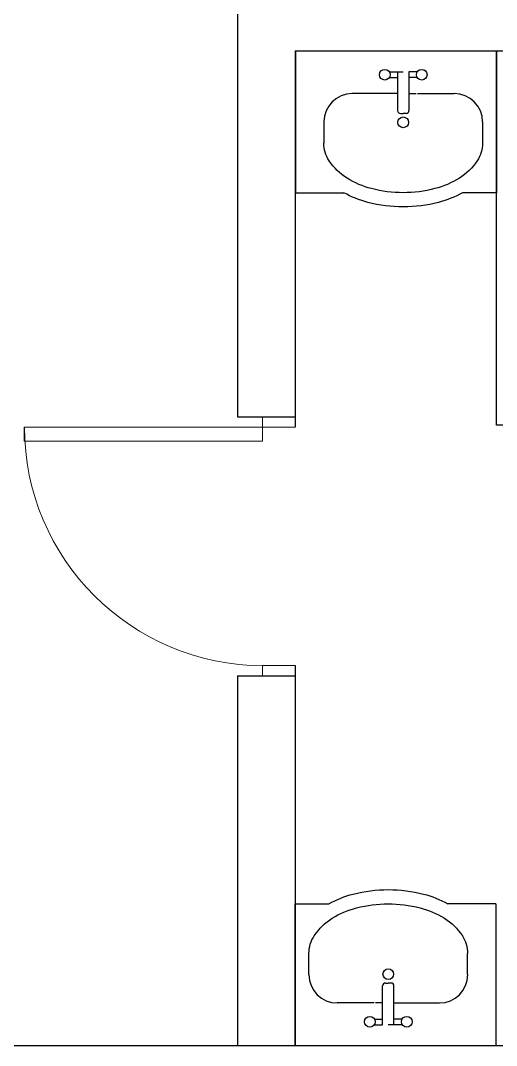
# Model space of a CAD drawing. Header units: millimetres. Extents: x -1544140 to 7445918, y -1294905 to 2019878.
# Drawn here: x 137344 to 138998, y 198527 to 202088 of the extents above; entities that cross this region are included whole.
import ezdxf

# ---------------------------------------------------------------- set-up
doc = ezdxf.new("R2010")
doc.units = ezdxf.units.MM
doc.header["$MEASUREMENT"] = 0
doc.layers.add('JA_Building Outline', color=7, linetype='Continuous', lineweight=5)
doc.layers.add('SANTEH', color=7, linetype='Continuous')

msp = doc.modelspace()

# ---------------------------------------------------------------- linework, layer by layer
at = {"lineweight": 25}
for p, q in [((138097.8, 202697.1), (138097.8, 201982.1)), ((138097.8, 201982.1), (138097.8, 200711.4)), ((138097.8, 199811.4), (138097.8, 198527)), ((138297.8, 199019.3), (138297.8, 198527))]:
    msp.add_line(p, q, dxfattribs=at)
for p, q in [((138297.8, 201982.1), (141197.7, 201982.1)), ((138297.8, 201982.1), (138297.8, 200711.4)), ((138097.8, 200711.4), (138297.8, 200711.4)), ((138097.8, 199811.4), (138297.8, 199811.4)), ((138297.8, 199811.4), (138297.8, 198527)), ((137101.6, 198527), (141197.7, 198527))]:
    msp.add_line(p, q)
at = {"color": 165, "true_color": 0x5e67af}
for p, q in [((138300.7, 201489.8), (138300.7, 201982.1)), ((138300.7, 201489.8), (138467.3, 201489.8)), ((138994.8, 199019.3), (138828.1, 199019.3)), ((138994.8, 199019.3), (138994.8, 198527))]:
    msp.add_line(p, q, dxfattribs=at)
at = {"color": 18, "true_color": 0x000000}
for p, q in [((138297.8, 200711.4), (138297.8, 200675.4)), ((138297.8, 199847.1), (138297.8, 199811.4))]:
    msp.add_line(p, q, dxfattribs=at)
at = {"color": 165, "true_color": 0x5e67af}
msp.add_lwpolyline([(139236.5, 200682.1), (138997.7, 200682.1), (138997.7, 201982.1)], dxfattribs=at)
at = {"layer": 'JA_Building Outline', "color": 18, "lineweight": 0, "true_color": 0x000000}
for p, q in [((138185.2, 200675.4), (138185.2, 200711.4)), ((138185.2, 200711.4), (138297.8, 200711.4)), ((138297.8, 200711.4), (138297.8, 200675.4)), ((138297.8, 200675.4), (138185.2, 200675.4)), ((138185.2, 199811.1), (138185.2, 199847.1)), ((138185.2, 199847.1), (138297.8, 199847.1)), ((138297.8, 199847.1), (138297.8, 199811.1)), ((138297.8, 199811.1), (138185.2, 199811.1))]:
    msp.add_line(p, q, dxfattribs=at)
at = {"layer": 'JA_Building Outline', "color": 18, "lineweight": 5, "true_color": 0x000000}
for p, q in [((138185.2, 200675.4), (138297.8, 200675.4)), ((138185.2, 199847.1), (138297.8, 199847.1))]:
    msp.add_line(p, q, dxfattribs=at)
msp.add_lwpolyline([(138185.2, 200675.4), (137356.9, 200675.4), (137356.9, 200626.2), (138185.2, 200626.2)], close=True, dxfattribs=at)
msp.add_arc((138187.3, 200676), 829.5, 180, 270, dxfattribs=at)
at = {"layer": 'SANTEH', "color": 165, "true_color": 0x5e67af}
for p, q in [((138997.7, 201982.1), (138997.7, 201489.8)), ((138625, 201910), (138673.7, 201910)), ((138625.6, 201890.3), (138654, 201890.3)), ((138654, 201910), (138654, 201775.1)), ((138693.3, 201910), (138693.3, 201775.1)), ((138722.3, 201910), (138693.3, 201910)), ((138721.7, 201890.3), (138693.3, 201890.3)), ((138654, 201834.4), (138496.4, 201834.4)), ((138693.3, 201834.4), (138718.4, 201834.4)), ((138723, 201834.4), (138850.9, 201834.4)), ((138397.9, 201735.9), (138397.9, 201662.1)), ((138663.8, 201765.2), (138673.7, 201765.2)), ((138683.5, 201765.2), (138673.7, 201765.2)), ((138949.4, 201735.9), (138949.4, 201662.1)), ((138997.7, 201489.8), (138880, 201489.8)), ((138297.8, 198527), (138297.8, 199019.3)), ((138297.8, 199019.3), (138415.5, 199019.3)), ((138346.1, 198773.2), (138346.1, 198847)), ((138897.5, 198773.2), (138897.5, 198847)), ((138612, 198743.9), (138621.8, 198743.9)), ((138631.6, 198743.9), (138621.8, 198743.9)), ((138602.1, 198599.1), (138602.1, 198734)), ((138641.5, 198599.1), (138641.5, 198734)), ((138572.4, 198674.7), (138444.5, 198674.7)), ((138602.1, 198674.7), (138577.1, 198674.7)), ((138641.5, 198674.7), (138799.1, 198674.7)), ((138573.8, 198618.8), (138602.1, 198618.8)), ((138669.8, 198618.8), (138641.5, 198618.8)), ((138573.1, 198599.1), (138602.1, 198599.1)), ((138670.5, 198599.1), (138621.8, 198599.1))]:
    msp.add_line(p, q, dxfattribs=at)
for points in [[(138949.4, 201662.1, -0.147373), (138931, 201600.9, -0.107136), (138868.6, 201540.2, -0.076468), (138783.8, 201503.8, -0.063415), (138673.7, 201489.8, -0.063415), (138563.5, 201503.8, -0.076468), (138478.7, 201540.2, -0.107136), (138416.4, 201600.9, -0.147373), (138397.9, 201662.1, -0.147373)], [(138880, 201489.8, -0.064268), (138796.2, 201456.1, -0.063415), (138673.7, 201440.5, -0.063415), (138551.1, 201456.1, -0.064268), (138467.3, 201489.8, -0.107136)], [(138415.5, 199019.3, -0.064268), (138499.3, 199053, -0.063415), (138621.8, 199068.6, -0.063415), (138744.3, 199053, -0.064268), (138828.1, 199019.3, -0.107136)], [(138346.1, 198847, -0.147373), (138364.5, 198908.2, -0.107136), (138426.8, 198968.9, -0.076468), (138511.6, 199005.3, -0.063415), (138621.8, 199019.3, -0.063415), (138732, 199005.3, -0.076468), (138816.8, 198968.9, -0.107136), (138879.1, 198908.2, -0.147373), (138897.5, 198847, -0.147373)]]:
    msp.add_lwpolyline(points, format="xyb", dxfattribs=at)
for centre in [(138609.5, 201899.7), (138737.8, 201899.7), (138673.7, 201734.2), (138621.8, 198774.9), (138557.6, 198609.5), (138686, 198609.5)]:
    msp.add_circle(centre, 18.6, dxfattribs=at)
for centre, radius, start, end in [((138496.4, 201735.9), 98.5, 90, 180), ((138850.9, 201735.9), 98.5, 0, 90), ((138663.8, 201775.1), 9.85, 180, 270), ((138683.5, 201775.1), 9.85, 270, 0), ((138444.5, 198773.2), 98.5, 180, 270), ((138612, 198734), 9.85, 90, 180), ((138631.6, 198734), 9.85, 0, 90), ((138799.1, 198773.2), 98.5, 270, 0)]:
    msp.add_arc(centre, radius, start, end, dxfattribs=at)

doc.saveas('drawing.dxf')
